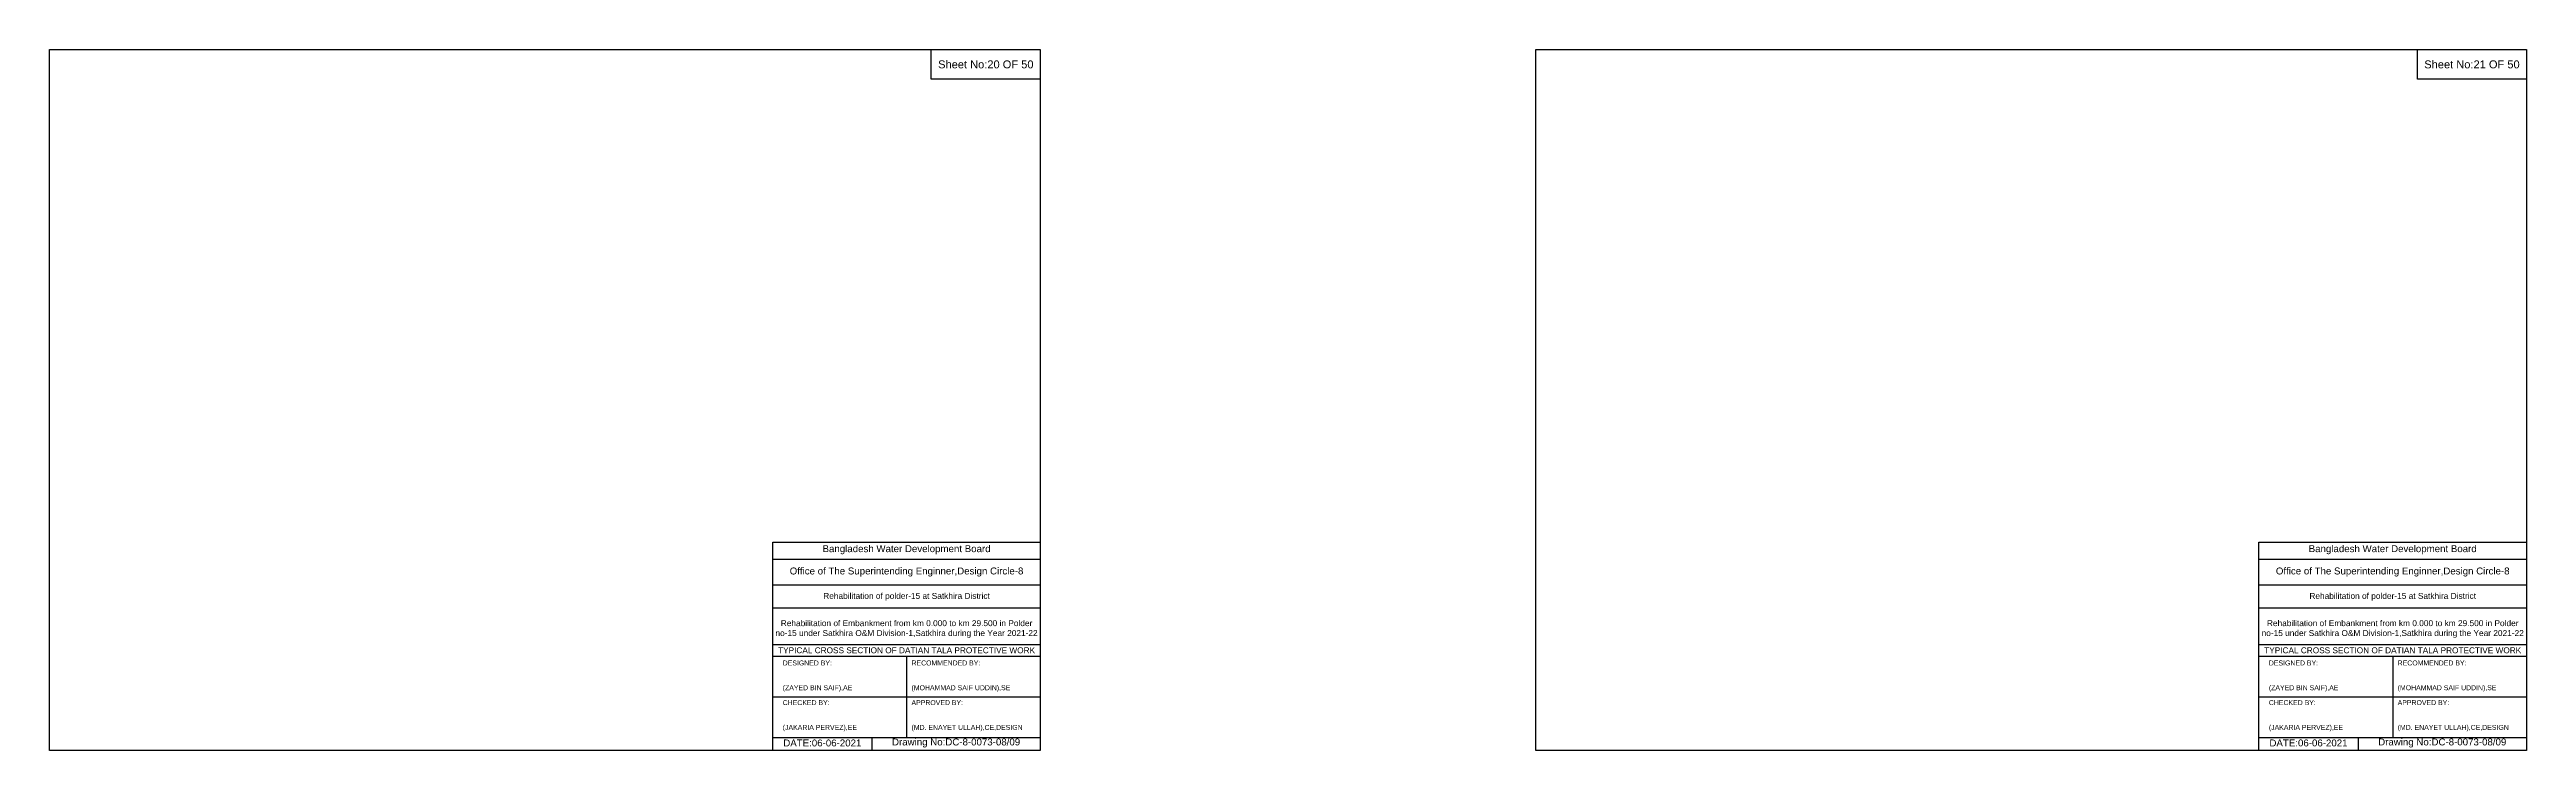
# Model space of a CAD drawing. Header units: inches. Extents: x 89000 to 845000, y -7071 to 18.
# Drawn here: x 385000 to 410000, y -7071 to 0 of the extents above; entities that cross this region are included whole.
import ezdxf

# ---------------------------------------------------------------- set-up
doc = ezdxf.new("R2010")
doc.units = ezdxf.units.IN
doc.header["$LTSCALE"] = 7
doc.header["$MEASUREMENT"] = 0
doc.styles.get("Standard").update_dxf_attribs({"font": 'arial.ttf'})

msp = doc.modelspace()

# ---------------------------------------------------------------- linework, layer by layer
for points in [[(385000, 0), (395000, 0), (395000, -7071), (385000, -7071)], [(393900, 0), (395000, 0), (395000, -300), (393900, -300)], [(400000, 0), (410000, 0), (410000, -7071), (400000, -7071)], [(408900, 0), (410000, 0), (410000, -300), (408900, -300)]]:
    msp.add_lwpolyline(points, close=True)
for points in [[(392300, -7071), (392300, -4971), (395000, -4971)], [(407300, -7071), (407300, -4971), (410000, -4971)], [(392300, -5141), (395000, -5141)], [(407300, -5141), (410000, -5141)], [(392300, -5401), (395000, -5401)], [(407300, -5401), (410000, -5401)], [(392300, -5631), (395000, -5631)], [(407300, -5631), (410000, -5631)], [(392300, -6001), (395000, -6001)], [(392300, -6121), (395000, -6121)], [(393650, -6121), (393650, -6941)], [(407300, -6001), (410000, -6001)], [(407300, -6121), (410000, -6121)], [(408650, -6121), (408650, -6941)], [(392300, -6531), (395000, -6531)], [(407300, -6531), (410000, -6531)], [(392300, -6941), (395000, -6941)], [(393300, -6941), (393300, -7071)], [(407300, -6941), (410000, -6941)], [(408300, -6941), (408300, -7071)]]:
    msp.add_lwpolyline(points)

# ---------------------------------------------------------------- texts
at = {"attachment_point": 5}
for s, insert, char_height in [('Sheet No:20 OF 50', (394450, -150), 80), ('Sheet No:21 OF 50', (409450, -150), 80), ('Bangladesh Water Development Board', (393650, -5046), 70), ('Bangladesh Water Development Board', (408650, -5046), 70), ('Office of The Superintending Enginner,Design Circle-8', (393650, -5271), 70), ('Office of The Superintending Enginner,Design Circle-8', (408650, -5271), 70)]:
    msp.add_mtext(s, dxfattribs=dict(at, insert=insert, char_height=char_height))
for s, insert, char_height, width, attachment_point in [('Rehabilitation of polder-15 at Satkhira District', (393650, -5521), 60, 2800, 5), ('Rehabilitation of polder-15 at Satkhira District', (408650, -5521), 60, 2800, 5), ('Rehabilitation of Embankment from km 0.000 to km 29.500 in Polder no-15 under Satkhira O&M Division-1,Satkhira during the Year 2021-22', (393650, -5846), 60, 2700, 5), ('Rehabilitation of Embankment from km 0.000 to km 29.500 in Polder no-15 under Satkhira O&M Division-1,Satkhira during the Year 2021-22', (408650, -5846), 60, 2700, 5), ('TYPICAL CROSS SECTION OF DATIAN TALA PROTECTIVE WORK', (393650, -6061), 59.5765532, 2800, 5), ('DESIGNED BY:^J^J^J(ZAYED BIN SAIF),AE', (392400, -6321), 50, 1400, 4), ('RECOMMENDED BY:^J^J^J(MOHAMMAD SAIF UDDIN),SE', (393700, -6321), 50, 1400, 4), ('TYPICAL CROSS SECTION OF DATIAN TALA PROTECTIVE WORK', (408650, -6061), 59.5765532, 2800, 5), ('DESIGNED BY:^J^J^J(ZAYED BIN SAIF),AE', (407400, -6321), 50, 1400, 4), ('RECOMMENDED BY:^J^J^J(MOHAMMAD SAIF UDDIN),SE', (408700, -6321), 50, 1400, 4), ('CHECKED BY:^J^J^J(JAKARIA PERVEZ),EE', (392400, -6721), 50, 1400, 4), ('APPROVED BY:^J^J^J(MD. ENAYET ULLAH),CE,DESIGN', (393700, -6721), 50, 1400, 4), ('CHECKED BY:^J^J^J(JAKARIA PERVEZ),EE', (407400, -6721), 50, 1400, 4), ('APPROVED BY:^J^J^J(MD. ENAYET ULLAH),CE,DESIGN', (408700, -6721), 50, 1400, 4), ('DATE:06-06-2021', (392800, -6996), 70, 1400, 5), ('Drawing No:DC-8-0073-08/09', (394150, -6996), 70, 2200, 5), ('DATE:06-06-2021', (407800, -6996), 70, 1400, 5), ('Drawing No:DC-8-0073-08/09', (409150, -6996), 70, 2200, 5)]:
    msp.add_mtext(s, dxfattribs=dict(insert=insert, char_height=char_height, width=width, attachment_point=attachment_point))

doc.saveas('drawing.dxf')
